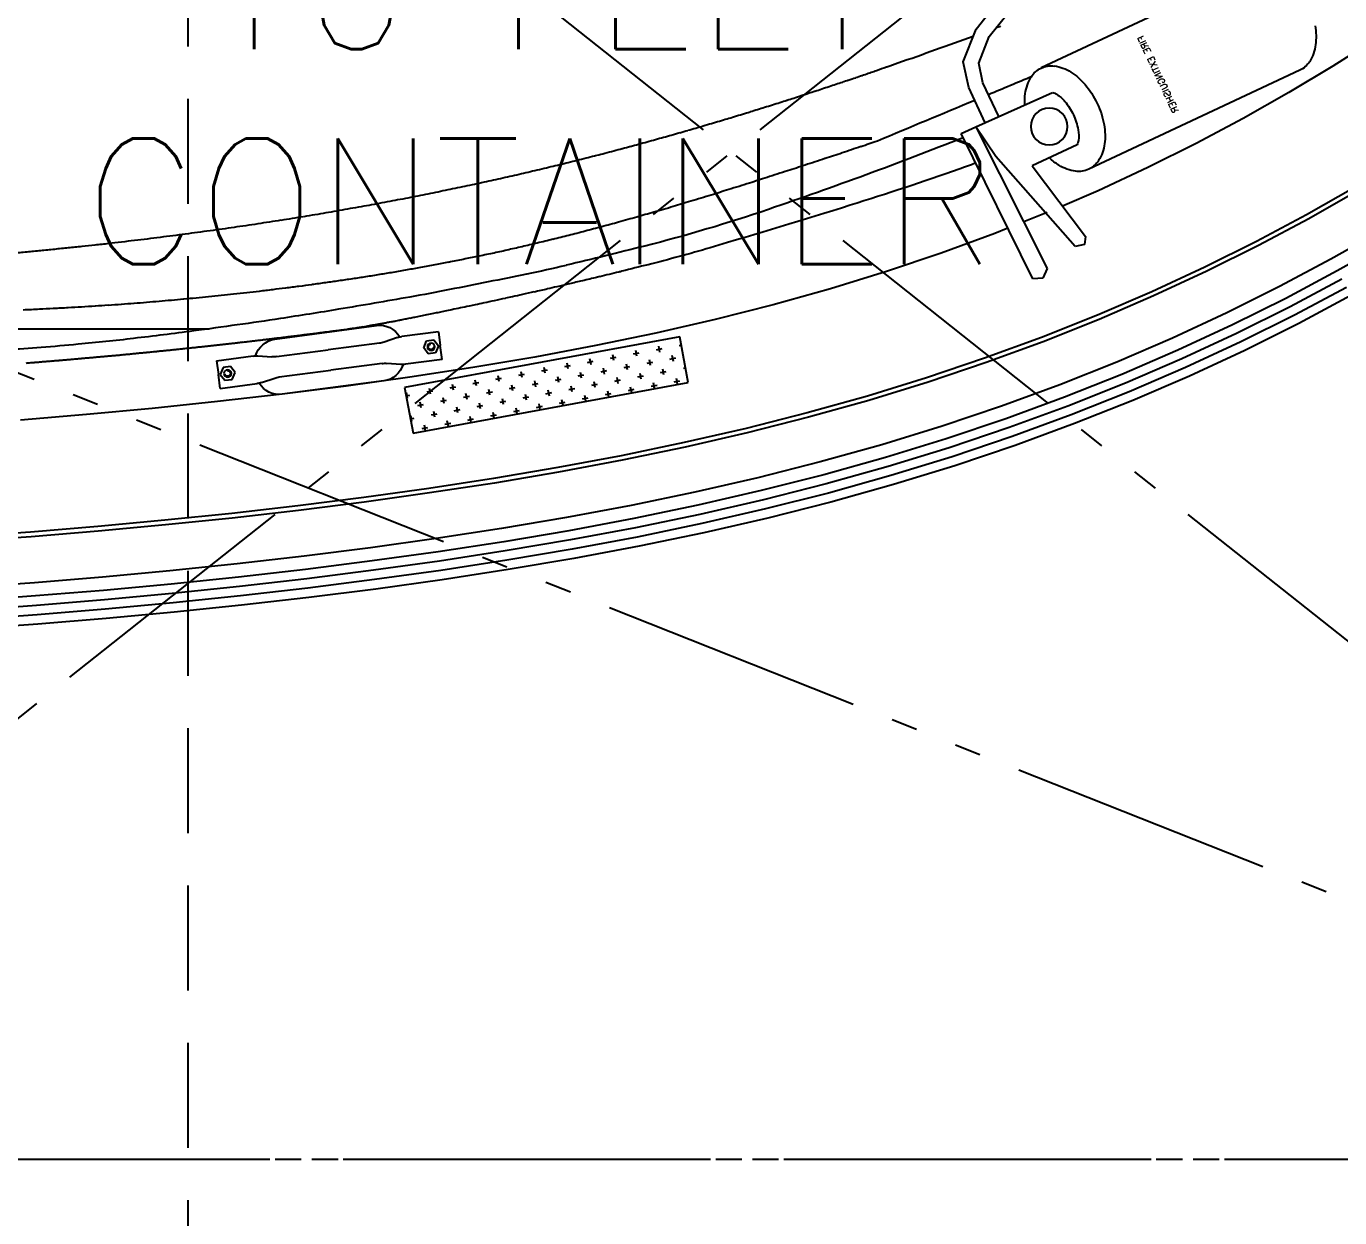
# Model space of a CAD drawing. Header units: millimetres. Extents: x 1084702 to 1166801, y 36632 to 124519.
# Drawn here: x 1097700 to 1099265, y 63432 to 64852 of the extents above; entities that cross this region are included whole.
import ezdxf
from ezdxf.enums import TextEntityAlignment as Align

# ---------------------------------------------------------------- set-up
doc = ezdxf.new("R2010")
doc.units = ezdxf.units.MM
doc.header["$LTSCALE"] = 250
doc.linetypes.add('DASHED', pattern=[0.75, 0.5, -0.25])
doc.linetypes.add('PHANTOM', pattern=[2.1, 1.25, -0.2, 0.125, -0.2, 0.125, -0.2])
doc.layers.get('0').update_dxf_attribs({"color": 255})
doc.styles.add('18', font='romans', dxfattribs={"height": 180})
doc.styles.add('SIMPLEX', font='SIMPLEX')

# ---------------------------------------------------------------- blocks, each defined once
blk = doc.blocks.new('cont')
at = {"linetype": 'PHANTOM'}
blk.add_line((225402.8, 145808.7), (231452.8, 143408.7), dxfattribs=at)
blk.add_lwpolyline([(225402.8, 143408.7), (231452.8, 143408.7), (231452.8, 145808.7), (225402.8, 145808.7)], close=True, dxfattribs=at)
blk = doc.blocks.new('A$C02E15517')
at = {"color": 0, "linetype": 'ByBlock', "lineweight": -2}
for p, q in [((2346.9, 1077.2), (2265.6, 1083.2)), ((2347.8, 1088.4), (2266.3, 1094.3)), ((2429, 1081.6), (2347.8, 1088.4)), ((2510, 1074.1), (2429, 1081.6)), ((2346, 1066), (2264.8, 1072)), ((2427, 1059.3), (2346, 1066)), ((2428, 1070.5), (2346.9, 1077.2)), ((2508.9, 1063), (2428, 1070.5)), ((2590.6, 1065.8), (2510, 1074.1)), ((2670.8, 1056.6), (2590.6, 1065.8)), ((2345.1, 1054.8), (2264, 1060.8)), ((2426, 1048.1), (2345.1, 1054.8)), ((2507.8, 1051.8), (2427, 1059.3)), ((2588.2, 1043.5), (2507.8, 1051.8)), ((2589.4, 1054.6), (2508.9, 1063)), ((2669.5, 1045.4), (2589.4, 1054.6)), ((2750.5, 1046.5), (2670.8, 1056.6)), ((2343.9, 1039), (2262.9, 1045)), ((2424.7, 1032.3), (2343.9, 1039)), ((2506.7, 1040.6), (2426, 1048.1)), ((2586.9, 1032.3), (2506.7, 1040.6)), ((2668.1, 1034.3), (2588.2, 1043.5)), ((2747.5, 1024.2), (2668.1, 1034.3)), ((2749, 1035.3), (2669.5, 1045.4)), ((2828, 1024.3), (2749, 1035.3)), ((2829.6, 1035.4), (2750.5, 1046.5)), ((2908.3, 1023.4), (2829.6, 1035.4)), ((2505.1, 1024.9), (2424.7, 1032.3)), ((2585.2, 1016.6), (2505.1, 1024.9)), ((2666.8, 1023.2), (2586.9, 1032.3)), ((2746, 1013.1), (2666.8, 1023.2)), ((2826.4, 1013.2), (2747.5, 1024.2)), ((2906.5, 1012.3), (2828, 1024.3)), ((2986.5, 1010.1), (2908.3, 1023.4)), ((2664.9, 1007.4), (2585.2, 1016.6)), ((2744, 997.4), (2664.9, 1007.4)), ((2824.8, 1002.1), (2746, 1013.1)), ((2902.9, 990.1), (2824.8, 1002.1)), ((2904.7, 1001.2), (2826.4, 1013.2)), ((2984.6, 999.1), (2906.5, 1012.3)), ((3064.2, 995.6), (2986.5, 1010.1)), ((2339.6, 984.2), (2259.1, 990.1)), ((2822.5, 986.4), (2744, 997.4)), ((2900.4, 974.5), (2822.5, 986.4)), ((2980.6, 977), (2902.9, 990.1)), ((2982.6, 988), (2904.7, 1001.2)), ((3059.8, 973.6), (2982.6, 988)), ((3062, 984.6), (2984.6, 999.1)), ((3141.2, 979.6), (3064.2, 995.6)), ((2339.2, 978.7), (2258.7, 984.6)), ((2419.4, 972.1), (2339.2, 978.7)), ((2419.8, 977.5), (2339.6, 984.2)), ((2499.2, 964.6), (2419.4, 972.1)), ((2499.8, 970.1), (2419.8, 977.5)), ((2977.8, 961.4), (2900.4, 974.5)), ((3057.7, 962.5), (2980.6, 977)), ((3136.4, 957.7), (3059.8, 973.6)), ((3138.8, 968.6), (3062, 984.6)), ((3217.4, 962.1), (3141.2, 979.6)), ((2578.7, 956.4), (2499.2, 964.6)), ((2579.3, 961.9), (2499.8, 970.1)), ((2657.6, 947.4), (2578.7, 956.4)), ((2658.3, 952.8), (2579.3, 961.9)), ((3054.6, 947), (2977.8, 961.4)), ((3134, 946.7), (3057.7, 962.5)), ((3212.2, 940.2), (3136.4, 957.7)), ((3214.8, 951.1), (3138.8, 968.6)), ((3292.8, 942.9), (3217.4, 962.1)), ((2736, 937.4), (2657.6, 947.4)), ((2736.7, 942.9), (2658.3, 952.8)), ((2814.5, 932), (2736.7, 942.9)), ((3130.6, 931.2), (3054.6, 947)), ((3209.5, 929.3), (3134, 946.7)), ((3287, 921.2), (3212.2, 940.2)), ((3289.9, 932.1), (3214.8, 951.1)), ((3367.2, 922.1), (3292.8, 942.9)), ((2813.7, 926.6), (2736, 937.4)), ((2890.8, 914.8), (2813.7, 926.6)), ((2891.7, 920.2), (2814.5, 932)), ((3205.8, 913.9), (3130.6, 931.2)), ((3284.1, 910.4), (3209.5, 929.3)), ((3364, 911.3), (3289.9, 932.1)), ((2967.2, 901.8), (2890.8, 914.8)), ((2968.2, 907.2), (2891.7, 920.2)), ((3280, 895.1), (3205.8, 913.9)), ((3357.7, 889.8), (3284.1, 910.4)), ((3360.8, 900.6), (3287, 921.2)), ((3437, 888.9), (3364, 911.3)), ((3440.4, 899.6), (3367.2, 922.1)), ((3042.9, 887.6), (2967.2, 901.8)), ((3043.9, 893), (2968.2, 907.2)), ((3118.9, 877.5), (3043.9, 893)), ((3353.2, 874.6), (3280, 895.1)), ((3433.5, 878.2), (3360.8, 900.6)), ((3512.4, 875.3), (3440.4, 899.6)), ((3117.7, 872.1), (3042.9, 887.6)), ((3192.9, 860.5), (3118.9, 877.5)), ((3430.1, 867.5), (3357.7, 889.8)), ((3505, 854.2), (3433.5, 878.2)), ((3508.7, 864.7), (3437, 888.9)), ((2784.8, 806.3), (2794.9, 860.9)), ((2794.9, 860.9), (3122.7, 800.4)), ((3191.6, 855.1), (3117.7, 872.1)), ((3425.2, 852.4), (3353.2, 874.6)), ((3501.3, 843.6), (3430.1, 867.5)), ((3579.1, 838.9), (3508.7, 864.7)), ((3583.1, 849.4), (3512.4, 875.3)), ((2793.4, 846.8), (2792.1, 840)), ((2805.5, 855.2), (2812.4, 853.9)), ((2809.6, 858), (2808.3, 851.1)), ((2832.8, 850.1), (2839.7, 848.9)), ((2836.9, 852.9), (2835.6, 846.1)), ((2864.2, 847.9), (2862.9, 841)), ((3264.4, 836.6), (3191.6, 855.1)), ((3265.9, 841.9), (3192.9, 860.5)), ((3496, 828.6), (3425.2, 852.4)), ((3575.1, 828.5), (3505, 854.2)), ((3652.3, 821.9), (3583.1, 849.4)), ((2405.7, 838.6), (2327, 845.1)), ((2484, 831.3), (2405.7, 838.6)), ((2561.7, 823.2), (2484, 831.3)), ((2791.7, 843.6), (2796.2, 842.8)), ((2804.5, 830.6), (2803.3, 823.8)), ((2816.7, 839), (2823.5, 837.7)), ((2820.7, 841.8), (2819.4, 835)), ((2844, 834), (2850.8, 832.7)), ((2848, 836.7), (2846.8, 829.9)), ((2860.2, 845.1), (2867, 843.8)), ((2875.3, 831.7), (2874.1, 824.9)), ((2887.5, 840.1), (2894.3, 838.8)), ((2891.5, 842.8), (2890.3, 836)), ((2914.8, 835), (2921.6, 833.7)), ((2918.8, 837.8), (2917.6, 831)), ((2942.1, 830), (2948.9, 828.7)), ((2946.1, 832.8), (2944.9, 825.9)), ((3336.2, 816.5), (3264.4, 836.6)), ((3337.7, 821.8), (3265.9, 841.9)), ((3571.1, 818), (3501.3, 843.6)), ((3648, 811.5), (3579.1, 838.9)), ((2638.8, 814.4), (2561.7, 823.2)), ((2715.3, 804.7), (2638.8, 814.4)), ((2760, 798.5), (2638.8, 814.4)), ((2786.7, 816.3), (2791.1, 815.5)), ((2788.4, 819.5), (2787.1, 812.7)), ((2800.5, 827.9), (2807.3, 826.6)), ((2815.7, 814.5), (2814.4, 807.6)), ((2827.8, 822.8), (2834.6, 821.6)), ((2831.8, 825.6), (2830.6, 818.8)), ((2855.1, 817.8), (2861.9, 816.5)), ((2859.2, 820.6), (2857.9, 813.7)), ((2871.3, 828.9), (2878.1, 827.7)), ((2886.5, 815.5), (2885.2, 808.7)), ((2898.6, 823.9), (2905.4, 822.6)), ((2902.6, 826.7), (2901.4, 819.8)), ((2925.9, 818.8), (2932.7, 817.6)), ((2930, 821.6), (2928.7, 814.8)), ((2957.3, 816.6), (2956, 809.7)), ((2969.4, 824.9), (2976.2, 823.7)), ((2973.5, 827.7), (2972.2, 820.9)), ((2996.7, 819.9), (3003.6, 818.6)), ((3000.8, 822.7), (2999.5, 815.8)), ((3024, 814.8), (3030.9, 813.6)), ((3028.1, 817.6), (3026.8, 810.8)), ((3406.7, 794.8), (3336.2, 816.5)), ((3408.4, 800.1), (3337.7, 821.8)), ((3565.4, 803.2), (3496, 828.6)), ((3639.4, 790.8), (3571.1, 818)), ((3643.7, 801.1), (3575.1, 828.5)), ((3719.9, 792.7), (3652.3, 821.9)), ((2565.1, 807.6), (2562.9, 791)), ((2565.1, 807.6), (2608.9, 801.7)), ((2614.2, 800.5), (2630, 795.1)), ((2791.1, 794.1), (2715.3, 804.7)), ((3112.6, 745.8), (2784.8, 806.3)), ((2811.6, 811.7), (2818.5, 810.4)), ((2838.9, 806.6), (2845.8, 805.4)), ((2843, 809.4), (2841.7, 802.6)), ((2866.2, 801.6), (2873.1, 800.3)), ((2870.3, 804.4), (2869, 797.6)), ((2882.4, 812.7), (2889.3, 811.5)), ((2897.6, 799.3), (2896.3, 792.5)), ((2909.7, 807.7), (2916.6, 806.4)), ((2913.8, 810.5), (2912.5, 803.7)), ((2937.1, 802.7), (2943.9, 801.4)), ((2941.1, 805.4), (2939.8, 798.6)), ((2953.2, 813.8), (2960.1, 812.5)), ((2968.4, 800.4), (2967.2, 793.6)), ((2980.5, 808.7), (2987.4, 807.5)), ((2984.6, 811.5), (2983.3, 804.7)), ((3007.9, 803.7), (3014.7, 802.4)), ((3011.9, 806.5), (3010.6, 799.7)), ((3035.2, 798.7), (3042, 797.4)), ((3039.2, 801.5), (3038, 794.6)), ((3051.4, 809.8), (3058.2, 808.5)), ((3055.4, 812.6), (3054.1, 805.8)), ((3078.7, 804.8), (3085.5, 803.5)), ((3082.7, 807.5), (3081.5, 800.7)), ((3106, 799.7), (3112.8, 798.5)), ((3110, 802.5), (3108.8, 795.7)), ((3122.7, 800.4), (3112.6, 745.8)), ((3477.8, 776.7), (3408.4, 800.1)), ((3633.3, 776.1), (3565.4, 803.2)), ((3710.8, 772.2), (3643.7, 801.1)), ((3715.3, 782.5), (3648, 811.5)), ((2560.7, 774.5), (2562.9, 791)), ((2565.1, 790.8), (2570.5, 797.8)), ((2568.5, 782.6), (2565.1, 790.8)), ((2577.4, 781.4), (2568.5, 782.6)), ((2570.5, 797.8), (2579.3, 796.7)), ((2582.8, 788.5), (2577.4, 781.4)), ((2579.3, 796.7), (2582.8, 788.5)), ((2635.4, 793.8), (2696.7, 785.7)), ((2758, 777.8), (2696.7, 785.7)), ((2865.9, 782.6), (2791.1, 794.1)), ((2939.8, 770.1), (2865.9, 782.6)), ((2893.6, 796.6), (2900.4, 795.3)), ((2920.9, 791.5), (2927.7, 790.3)), ((2924.9, 794.3), (2923.7, 787.5)), ((2948.2, 786.5), (2955, 785.2)), ((2952.2, 789.3), (2951, 782.4)), ((2964.4, 797.6), (2971.2, 796.4)), ((2979.6, 784.2), (2978.3, 777.4)), ((2991.7, 792.6), (2998.5, 791.3)), ((2995.7, 795.4), (2994.5, 788.5)), ((3019, 787.5), (3025.8, 786.3)), ((3023, 790.3), (3021.8, 783.5)), ((3050.4, 785.3), (3049.1, 778.4)), ((3062.5, 793.6), (3069.3, 792.4)), ((3066.5, 796.4), (3065.3, 789.6)), ((3089.8, 788.6), (3096.6, 787.3)), ((3093.8, 791.4), (3092.6, 784.5)), ((3117.1, 783.5), (3119.5, 783.1)), ((3475.9, 771.6), (3406.7, 794.8)), ((3706.2, 762), (3639.4, 790.8)), ((3785.9, 762.1), (3719.9, 792.7)), ((2560.7, 774.5), (2604.5, 768.8)), ((2610, 768.6), (2626.7, 769.8)), ((2632.2, 769.6), (2693.5, 761.5)), ((2780.2, 778.8), (2763.5, 777.6)), ((2829.5, 773), (2785.7, 778.6)), ((2829.5, 773), (2827.3, 756.5)), ((3012.6, 756.5), (2939.8, 770.1)), ((2975.5, 781.4), (2982.3, 780.2)), ((3002.8, 776.4), (3009.6, 775.1)), ((3006.9, 779.2), (3005.6, 772.3)), ((3030.1, 771.4), (3037, 770.1)), ((3034.2, 774.1), (3032.9, 767.3)), ((3046.3, 782.5), (3053.1, 781.2)), ((3061.5, 769.1), (3060.2, 762.3)), ((3073.6, 777.4), (3080.5, 776.2)), ((3077.7, 780.2), (3076.4, 773.4)), ((3100.9, 772.4), (3107.8, 771.1)), ((3105, 775.2), (3103.7, 768.4)), ((3543.8, 746.7), (3475.9, 771.6)), ((3545.8, 751.8), (3477.8, 776.7)), ((3699.7, 747.5), (3633.3, 776.1)), ((3776.1, 741.9), (3710.8, 772.2)), ((3781, 752), (3715.3, 782.5)), ((2754.9, 753.6), (2693.5, 761.5)), ((2776.1, 746.9), (2760.3, 752.3)), ((2812.9, 766.2), (2807.5, 759.1)), ((2807.5, 759.1), (2810.9, 750.9)), ((2821.7, 765), (2812.9, 766.2)), ((2819.7, 749.7), (2825.1, 756.8)), ((2825.1, 756.8), (2821.7, 765)), ((2825.2, 740), (2827.3, 756.5)), ((3084.3, 741.6), (3012.6, 756.5)), ((3057.4, 766.3), (3064.3, 765.1)), ((3084.8, 761.3), (3091.6, 760)), ((3088.8, 764.1), (3087.5, 757.2)), ((3112.1, 756.2), (3114.5, 755.8)), ((3612.3, 725.3), (3545.8, 751.8)), ((3771.3, 731.8), (3706.2, 762)), ((3844.9, 720.1), (3781, 752)), ((3850.1, 730.1), (3785.9, 762.1)), ((2057.6, 736.6), (2551.8, 736.6)), ((2630.1, 748.9), (2751.2, 732.5)), ((2825.2, 740), (2781.4, 745.7)), ((2810.9, 750.9), (2819.7, 749.7)), ((3154.8, 725.4), (3084.3, 741.6)), ((3610.2, 720.2), (3543.8, 746.7)), ((3764.4, 717.5), (3699.7, 747.5)), ((3839.8, 710.2), (3776.1, 741.9)), ((3224.1, 707.8), (3154.8, 725.4)), ((3675, 692.3), (3610.2, 720.2)), ((3677.2, 697.3), (3612.3, 725.3)), ((3834.6, 700.2), (3771.3, 731.8)), ((3907, 687.1), (3844.9, 720.1)), ((3912.4, 696.9), (3850.1, 730.1)), ((3292.1, 688.8), (3224.1, 707.8)), ((3827.4, 686.1), (3764.4, 717.5)), ((3901.6, 677.2), (3839.8, 710.2)), ((3358.8, 668.3), (3292.1, 688.8)), ((3738.2, 663), (3675, 692.3)), ((3740.6, 667.9), (3677.2, 697.3)), ((3896.1, 667.4), (3834.6, 700.2)), ((3533.5, 676.9), (3447.8, 503.8)), ((3545.2, 676), (3533.5, 676.9)), ((3550.4, 664.5), (3545.2, 676)), ((3888.5, 653.5), (3827.4, 686.1)), ((3424.1, 646.3), (3358.8, 668.3)), ((3465.2, 495.7), (3550.4, 664.5)), ((3799.7, 632.3), (3738.2, 663)), ((3802.2, 637.2), (3740.6, 667.9)), ((3955.7, 633.6), (3896.1, 667.4)), ((3487.9, 622.9), (3424.1, 646.3)), ((3947.7, 619.9), (3888.5, 653.5)), ((3583.6, 638.3), (3489.4, 531.2)), ((3532.4, 542.3), (3596.1, 626.4)), ((3594.7, 636.1), (3583.6, 638.3)), ((3596.1, 626.4), (3594.7, 636.1)), ((3859.3, 600.5), (3799.7, 632.3)), ((3862, 605.3), (3802.2, 637.2)), ((3503.7, 616.6), (3487.9, 622.9)), ((3550.3, 598), (3522.5, 609.1)), ((3917.2, 567.7), (3859.3, 600.5)), ((3919.9, 572.4), (3862, 605.3)), ((3611.1, 571.8), (3568.7, 590.1)), ((3670.4, 544.3), (3611.1, 571.8)), ((3586.1, 517.1), (3532.4, 542.3)), ((3851.3, 428.3), (3599.9, 546.3)), ((3728, 515.6), (3670.4, 544.3)), ((3489.4, 531.2), (3465.2, 495.7)), ((3447.8, 503.8), (3465.2, 495.7)), ((3784, 485.8), (3728, 515.6)), ((3476.7, 491), (3456.9, 448.9)), ((3465.2, 495.7), (3556.9, 454.9)), ((3838.2, 455), (3784, 485.8)), ((3492.8, 483.4), (3473.8, 443.2)), ((3890.7, 423.3), (3838.2, 455)), ((3456.9, 448.9), (3450.4, 418.2)), ((3473.8, 443.2), (3468.9, 419.8)), ((3794.7, 307.6), (3543.2, 425.6)), ((3941.5, 391), (3890.7, 423.3)), ((3450.4, 418.2), (3465.8, 379.3)), ((3468.9, 419.8), (3481.4, 388.2)), ((3465.8, 379.3), (3492.4, 345.6)), ((3481.4, 388.2), (3504.2, 359.4))]:
    blk.add_line(p, q, dxfattribs=at)
for centre, radius in [((2573.9, 789.6), 4.44), ((2816.3, 757.9), 4.44), ((3552.8, 495.4), 21.9)]:
    blk.add_circle(centre, radius, dxfattribs=at)
for centre, radius, start, end in [((2635.2, 786.8), 27.8, 82.5088, 148.7322), ((2605.2, 774.2), 27.8, 71.1185, 82.4112), ((2756.4, 770.9), 27.8, 16.6013, 82.5088), ((2573.9, 789.6), 3.33, 262.5563, 172.5563), ((2639, 821.4), 27.8, 251.1185, 262.4838), ((1663.8, -7642.9), 8447.1, 85.43298, 85.44957), ((1672.8, -7529.8), 8333.6, 85.41609, 85.43298), ((1667.1, -7601.7), 8405.7, 85.39928, 85.41609), ((1676.1, -7489.2), 8292.9, 85.38246, 85.39928), ((1670.3, -7561.1), 8365, 85.36572, 85.38246), ((1679.4, -7449.2), 8252.8, 85.34868, 85.36572), ((1673.7, -7519.5), 8323.3, 85.33171, 85.34868), ((1682.7, -7408.3), 8211.7, 85.31474, 85.33171), ((1676.9, -7479.7), 8283.3, 85.29784, 85.31474), ((1686, -7369.2), 8172.4, 85.28064, 85.29784), ((1680.3, -7438.5), 8242, 85.26351, 85.28064), ((1689.4, -7328.7), 8131.8, 85.24638, 85.26351), ((1683.5, -7399), 8202.4, 85.22933, 85.24638), ((1692.6, -7290), 8093, 85.21197, 85.22933), ((1686.9, -7358.3), 8161.5, 85.19468, 85.21197), ((1696, -7250), 8052.9, 85.1774, 85.19468), ((1690.1, -7319.3), 8122.4, 85.16019, 85.1774), ((1699.3, -7211.6), 8014.3, 85.14267, 85.16019), ((1693.5, -7279.4), 8082.4, 85.12523, 85.14267), ((1702.6, -7172.3), 7974.9, 85.10778, 85.12523), ((1696.8, -7240.1), 8042.9, 85.09041, 85.10778), ((1706, -7133.5), 7936, 85.07273, 85.09041), ((1700.1, -7202), 8004.6, 85.05513, 85.07273), ((1709.2, -7096.3), 7898.5, 85.03753, 85.05513), ((1703.7, -7160.4), 7963, 85.01999, 85.03753), ((1712.6, -7057.5), 7859.6, 85.00216, 85.01999), ((1706.9, -7122.9), 7925.3, 84.9844, 85.00216), ((1715.6, -7023.5), 7825.4, 84.96663, 84.9844), ((1710.3, -7083.6), 7885.8, 84.94894, 84.96663), ((1718.8, -6987.6), 7789.4, 84.93096, 84.94894), ((1713.4, -7049.1), 7851.2, 84.91304, 84.93096), ((1721.7, -6955.7), 7757.4, 84.89513, 84.91304), ((1716.6, -7013), 7815, 84.87729, 84.89513), ((1724.9, -6920.2), 7721.8, 84.85916, 84.87729), ((1719.6, -6978.5), 7780.3, 84.8411, 84.85916), ((1728, -6886.1), 7687.5, 84.82304, 84.8411), ((1722.7, -6944.2), 7745.9, 84.80505, 84.82304), ((1731.1, -6852.2), 7653.5, 84.78677, 84.80505), ((1725.9, -6909.2), 7710.8, 84.76856, 84.78677), ((1734.3, -6817.6), 7618.7, 84.75035, 84.76856), ((1728.9, -6875.6), 7676.9, 84.73221, 84.75035), ((1737.3, -6784.4), 7585.4, 84.71378, 84.73221), ((1732.1, -6840.7), 7642, 84.69542, 84.71378), ((1740.5, -6750.1), 7551, 84.67706, 84.69542), ((1735.2, -6807.4), 7608.5, 84.65877, 84.67706), ((1743.6, -6717.2), 7518, 84.64019, 84.65877), ((1738.4, -6772.9), 7573.8, 84.62168, 84.64019), ((1746.9, -6683.2), 7483.8, 84.60317, 84.62168), ((1741.5, -6739.8), 7540.6, 84.58472, 84.60317), ((1750, -6650.5), 7450.9, 84.56599, 84.58472), ((1744.7, -6705.9), 7506.6, 84.54733, 84.56599), ((2608.1, 796.4), 27.8, 262.5563, 273.8491), ((2633.8, 776.4), 27.8, 196.2868, 262.2978), ((2628.5, 742), 27.8, 82.4838, 93.8491), ((2761.6, 805.3), 27.8, 262.6289, 273.9942), ((2782.2, 751.1), 27.8, 82.7014, 93.9942), ((2176.1, -1526.4), 2291.8, 85.6052, 86.6423), ((2150.7, -1856.6), 2623, 84.6357, 85.6052), ((2098.5, -2412), 3180.8, 83.44, 84.6357), ((1753.2, -6617.1), 7417.3, 84.52866, 84.54733), ((1747.9, -6672.5), 7473, 84.51007, 84.52866), ((1756.4, -6584), 7384.1, 84.49118, 84.51007), ((1751, -6640.1), 7440.4, 84.47236, 84.49118), ((1759.5, -6552.2), 7352.1, 84.45354, 84.47236), ((1754.4, -6604.6), 7404.8, 84.43479, 84.45354), ((1762.7, -6519), 7318.8, 84.41575, 84.43479), ((1757.5, -6572.6), 7372.7, 84.39678, 84.41575), ((1765.6, -6490), 7289.6, 84.37781, 84.39678), ((1760.8, -6539), 7338.9, 84.3589, 84.37781), ((1768.6, -6459.3), 7258.8, 84.33972, 84.3589), ((1763.7, -6509.6), 7309.4, 84.3206, 84.33972), ((1771.4, -6432), 7231.4, 84.30149, 84.3206), ((1766.7, -6478.8), 7278.4, 84.28244, 84.30149), ((1774.4, -6401.6), 7200.8, 84.26312, 84.28244), ((1769.7, -6449.2), 7248.7, 84.24386, 84.26312), ((1777.4, -6372.3), 7171.4, 84.2246, 84.24386), ((1772.6, -6419.9), 7219.2, 84.20541, 84.2246), ((1780.4, -6343.2), 7142.1, 84.18595, 84.20541), ((1775.6, -6389.9), 7189.1, 84.16655, 84.18595), ((1783.4, -6313.5), 7112.2, 84.14715, 84.16655), ((1778.6, -6361), 7160, 84.12781, 84.14715), ((1786.4, -6284.9), 7083.5, 84.1082, 84.12781), ((1781.6, -6331.1), 7130, 84.08866, 84.1082), ((1789.5, -6255.3), 7053.8, 84.06911, 84.08866), ((1784.6, -6302.4), 7101.1, 84.04963, 84.06911), ((1792.4, -6227), 7025.2, 84.02987, 84.04963), ((1787.7, -6272.7), 7071.2, 84.01018, 84.02987), ((1795.5, -6197.6), 6995.7, 83.99049, 84.01018), ((1790.6, -6244.2), 7042.6, 83.97086, 83.99049), ((1798.5, -6169.3), 6967.2, 83.95096, 83.97086), ((1793.7, -6215.1), 7013.3, 83.93112, 83.95096), ((1801.6, -6140.4), 6938.2, 83.91128, 83.93112), ((1796.8, -6186), 6984, 83.89151, 83.91128), ((1804.7, -6111.4), 6909.1, 83.87146, 83.89151), ((1799.7, -6158.4), 6956.3, 83.85147, 83.87146), ((1807.7, -6084.3), 6881.8, 83.83149, 83.85147), ((1803.1, -6126.8), 6924.5, 83.81156, 83.83149), ((1810.9, -6055.2), 6852.5, 83.79136, 83.81156), ((1806, -6099.6), 6897.1, 83.77123, 83.79136), ((1813.5, -6031), 6828.2, 83.75109, 83.77123), ((1809.2, -6070), 6867.4, 83.73102, 83.75109), ((1816.4, -6004.6), 6801.6, 83.71068, 83.73102), ((1811.9, -6045.6), 6842.8, 83.69041, 83.71068), ((1818.9, -5982.4), 6779.3, 83.67015, 83.69041), ((1814.8, -6019), 6816.1, 83.64994, 83.67015), ((1821.8, -5956.2), 6752.9, 83.62948, 83.64994), ((1817.6, -5994.3), 6791.2, 83.60908, 83.62948), ((1824.6, -5931.5), 6728.1, 83.58868, 83.60908), ((1820.3, -5969.4), 6766.2, 83.56833, 83.58868), ((1827.4, -5906.7), 6703.1, 83.54774, 83.56833), ((1823.2, -5944), 6740.6, 83.52721, 83.54774), ((1830.3, -5881.4), 6677.6, 83.50667, 83.52721), ((1826, -5919.5), 6715.9, 83.48619, 83.50667), ((1833.1, -5857.1), 6653.1, 83.46546, 83.48619), ((1828.8, -5894.1), 6690.3, 83.44479, 83.46546), ((1836, -5831.8), 6627.7, 83.42412, 83.44479), ((1831.6, -5869.6), 6665.8, 83.40351, 83.42412), ((1838.8, -5807.6), 6603.3, 83.38265, 83.40351), ((1834.6, -5844.3), 6640.3, 83.36184, 83.38265), ((1841.8, -5782.5), 6578, 83.34103, 83.36184), ((2751.3, 726), 27.8, 71.2635, 82.6289), ((2816.3, 757.9), 3.33, 352.5563, 262.5563), ((2035.8, -2957.4), 3729.7, 82.3358, 83.44), ((1719.2, -5310.3), 6103.8, 81.84178, 82.33576), ((1837.4, -5820), 6615.8, 83.32028, 83.34103), ((1844.6, -5758.3), 6553.6, 83.29928, 83.32028), ((1840.3, -5795.1), 6590.8, 83.27833, 83.29928), ((1847.5, -5733.5), 6528.7, 83.25739, 83.27833), ((1843.2, -5770.3), 6565.7, 83.2365, 83.25739), ((1850.5, -5708.7), 6503.7, 83.21536, 83.2365), ((1846, -5746.6), 6541.9, 83.19428, 83.21536), ((1853.3, -5685.3), 6480.2, 83.17319, 83.19428), ((1849.2, -5719.6), 6514.7, 83.15216, 83.17319), ((1856.3, -5660.3), 6455, 83.13088, 83.15216), ((1852, -5696.2), 6491.1, 83.10966, 83.13088), ((1858.8, -5639.5), 6434, 83.08844, 83.10966), ((1855, -5670.9), 6465.6, 83.06727, 83.08844), ((1861.6, -5616.7), 6411.1, 83.04586, 83.06727), ((1857.6, -5649.7), 6444.3, 83.02451, 83.04586), ((1864, -5597.4), 6391.6, 83.00316, 83.02451), ((1860.4, -5626.9), 6421.4, 82.98187, 83.00316), ((1866.8, -5574.8), 6368.8, 82.96034, 82.98187), ((1863, -5605.4), 6399.7, 82.93887, 82.96034), ((1869.5, -5553.1), 6347, 82.9174, 82.93887), ((1865.7, -5583.9), 6378, 82.89598, 82.9174), ((1872.2, -5531.6), 6325.3, 82.87432, 82.89598), ((1868.4, -5561.7), 6355.6, 82.85272, 82.87432), ((1875, -5509.2), 6302.8, 82.83112, 82.85272), ((1871.1, -5540.4), 6334.2, 82.80958, 82.83112), ((1877.7, -5488), 6281.3, 82.7878, 82.80958), ((1873.9, -5518), 6311.6, 82.76607, 82.7878), ((1880.5, -5465.6), 6258.8, 82.74434, 82.76607), ((1876.6, -5496.7), 6290.1, 82.72266, 82.74434), ((1883.3, -5444.3), 6237.3, 82.70075, 82.72266), ((1879.4, -5474.2), 6267.5, 82.67889, 82.70075), ((1886.2, -5421.9), 6214.8, 82.65704, 82.67889), ((1882.2, -5452.9), 6246, 82.63523, 82.65704), ((1815.4, -5969.6), 6767, 82.61319, 82.63523), ((2082.2, -3911.5), 4691.7, 82.5867, 82.6132), ((1965.7, -4806.7), 5594.4, 82.5692, 82.5867), ((1634, -7350), 8159.2, 82.55471, 82.56921), ((1607, -7557), 8368, 82.53255, 82.55471), ((2046.9, -4200.9), 4983.2, 82.5038, 82.5325), ((2293, -2330.2), 3096.3, 82.4883, 82.5038), ((646.5, -14817.2), 15691.5, 82.4814, 82.4883), ((1976.9, -4736.7), 5523.5, 82.4466, 82.4814), ((1947.6, -4957.6), 5746.4, 82.41255, 82.44663), ((2572.7, -265.5), 1012.8, 82.3568, 82.4125), ((1708.7, -6703.6), 7508.6, 82.33627, 82.35676), ((2509.2, -754.5), 1506, 82.231, 82.3363), ((2438.7, -1271.1), 2027.4, 82.1403, 82.231), ((2651.6, 270.7), 470.9, 81.9474, 82.1403), ((2546.9, -469), 1218, 81.8275, 81.9474), ((2634.6, 141.9), 600.7, 81.5609, 81.8275), ((2570.6, -290), 1037.4, 81.3581, 81.5609), ((2609.2, -35.7), 780.2, 81.1579, 81.3581), ((2755, 760), 27.8, 262.2978, 330.0175), ((2785, 773.2), 27.8, 251.2635, 262.5563), ((1744.9, -5131.2), 5923, 81.34032, 81.84178), ((1858.9, -4382.7), 5165.8, 80.56, 81.3403), ((2605.7, -58.4), 803.2, 80.9607, 81.1579), ((2617.4, 15.4), 728.4, 80.7087, 80.9607), ((2567, -292.9), 1040.9, 80.4979, 80.7087), ((2552.4, -380), 1129.1, 80.3068, 80.4979), ((2572.3, -263.5), 1010.9, 80.1049, 80.3068), ((2542.6, -433.9), 1183.9, 79.9161, 80.1049), ((2511.8, -607.1), 1359.9, 79.7399, 79.9161), ((2450.7, -944.4), 1702.6, 79.5754, 79.7399), ((2475.3, -810.6), 1566.6, 79.4039, 79.5754), ((2388.9, -1272.5), 2036.5, 79.2675, 79.4039), ((2389.9, -1267.5), 2031.5, 79.1309, 79.2675), ((2261.4, -1936.6), 2712.8, 78.9996, 79.1309), ((2287.6, -1801.6), 2575.2, 78.8649, 78.9996), ((2096.3, -2773.6), 3565.8, 78.7659, 78.8649), ((2204, -2231.5), 3013.2, 78.6582, 78.7659), ((1945.1, -3522), 4329.4, 78.5617, 78.6582), ((1908.2, -3704.7), 4515.8, 78.4672, 78.5617), ((1990, -6512.1), 7234.2, 87.15038, 87.30298), ((2108.1, -4138.1), 4857.3, 86.9553, 87.1504), ((2067.7, -4898.8), 5619.1, 86.7739, 86.9553), ((2149.9, -3439.4), 4157.4, 86.5556, 86.7739), ((2125.1, -3852.4), 4571.1, 86.3474, 86.5556), ((2177.2, -3035.1), 3752.1, 86.1129, 86.3474), ((2166.5, -3192.7), 3910.2, 85.8831, 86.1129), ((2189.3, -2876.8), 3593.4, 85.6421, 85.8831), ((2193.5, -2820.6), 3537.1, 85.3992, 85.6421), ((2184.9, -2928.6), 3645.4, 85.1634, 85.3992), ((1435.6, -6928.5), 7746.6, 79.92279, 80.56), ((1523.2, -5591.7), 6441.7, 78.39367, 78.46724), ((1920.3, -3657.9), 4467.5, 78.3053, 78.3937), ((1609.4, -5160.1), 6001.6, 78.23908, 78.30533), ((1004.9, -8063.5), 8967.1, 78.18489, 78.23908), ((1067, -7766.4), 8663.7, 78.11522, 78.18489), ((1009.2, -8041.1), 8944.4, 78.04665, 78.11522), ((1725.4, -4658.3), 5486.6, 77.9709, 78.0466), ((169.9, -11957.9), 12950.1, 77.92164, 77.97093), ((1547.2, -5521.8), 6368.3, 77.81296, 77.92164), ((2199, -2761.6), 3477.8, 84.922, 85.1634), ((2170.7, -3080.2), 3797.7, 84.6995, 84.922), ((2162, -3173.4), 3891.2, 84.4796, 84.6995), ((2165.6, -3136.7), 3854.4, 84.2586, 84.4796), ((2146.6, -3325.2), 4043.8, 84.0428, 84.2586), ((2206.4, -2752.8), 3468.3, 83.7986, 84.0428), ((2152.4, -3249.4), 3967.9, 83.5703, 83.7986), ((2231.4, -2548.1), 3262.1, 83.3077, 83.5703), ((2170.1, -3070.8), 3788.4, 83.064, 83.3077), ((2248.1, -2429.7), 3142.5, 82.7866, 83.064), ((2319, -1957.4), 2697.6, 78.9, 79.9228), ((874.7, -9319), 10199.5, 78.37407, 78.90004), ((1164.7, -7292.6), 8180, 77.71706, 77.81296), ((2123.3, -2890), 3674.2, 77.5859, 77.7171), ((1237.1, -6915.9), 7796.5, 77.49585, 77.58589), ((1953.6, -3685.3), 4487.3, 77.3164, 77.4959), ((1539.2, -5526.3), 6374.5, 77.16588, 77.31642), ((2005.9, -3477.7), 4273.3, 77.0129, 77.1659), ((2189.1, -2895.5), 3612.1, 82.5279, 82.7866), ((2264.1, -2324.1), 3035.8, 82.236, 82.5279), ((2207, -2743.1), 3458.6, 81.9626, 82.236), ((2279.5, -2229.2), 2939.6, 81.6564, 81.9626), ((2223.8, -2608.9), 3323.4, 81.3685, 81.6564), ((2295.9, -2134), 2843.1, 81.0483, 81.3685), ((2235.2, -2519.4), 3233.3, 80.748, 81.0483), ((1641.3, -5058.6), 5895.7, 76.88261, 77.01287), ((2012.2, -3467), 4261.4, 76.6729, 76.8826), ((1695.8, -4802.6), 5634.1, 76.4906, 76.6729), ((2592.3, -1071.2), 1796.5, 76.3113, 76.4906), ((-4167.5, -28824.8), 30361.5, 76.26766, 76.31128), ((2317.5, -2014.4), 2721.6, 80.412, 80.748), ((2238.9, -2479.7), 3193.5, 80.1019, 80.412), ((2347, -1860.1), 2564.5, 79.74, 80.1019), ((2270.6, -2282.3), 2993.6, 79.4051, 79.74), ((2384.7, -1672), 2372.7, 79.0076, 79.4051), ((2611.2, -879.2), 1583, 76.6288, 78.3741), ((1513.8, -5495.6), 6327.9, 75.75587, 76.62877), ((2887.3, 44.2), 643, 75.9213, 76.2677), ((-7675.1, -42072.3), 44063.7, 75.87943, 75.92127), ((2598.7, -1232.9), 1951.9, 73.6324, 75.8794), ((1812.5, -4885.7), 5555.3, 84.6072, 84.7803), ((1834.3, -4654.7), 5323.2, 84.4303, 84.6072), ((1829.3, -4705.3), 5374.1, 84.252, 84.4303), ((1843.9, -4560.4), 5228.4, 84.0713, 84.252), ((2303, -2092.6), 2801.2, 78.6418, 79.0076), ((2393.5, -1642.3), 2341.8, 78.2252, 78.6418), ((2324, -1975.4), 2682.1, 77.8359, 78.2252), ((2383.1, -1701.5), 2402, 77.4125, 77.8359), ((2328, -1948.1), 2654.6, 77.0098, 77.4125), ((1839.6, -4601.8), 5270.1, 83.8958, 84.0713), ((1857.8, -4432.2), 5099.4, 83.7175, 83.8958), ((1852.7, -4478.2), 5145.8, 83.5382, 83.7175), ((1872.4, -4304.1), 4970.5, 83.3557, 83.5382), ((1864.7, -4370.6), 5037.5, 83.1791, 83.3557), ((1883.2, -4215.5), 4881.3, 82.9998, 83.1791), ((1872.5, -4302.6), 4969.1, 82.8203, 82.9998), ((1899.5, -4088.2), 4752.9, 82.6368, 82.8203), ((2356.6, -1824.1), 2527.4, 76.5886, 77.0098), ((2314.3, -2001.6), 2709.8, 76.1818, 76.5886), ((2312.1, -2010.5), 2719, 75.7703, 76.1818), ((2592.7, -1245.9), 1943.5, 71.2221, 75.7559), ((289.8, -9094.1), 10145.1, 72.64679, 73.63236), ((1886.3, -4190.5), 4856.1, 82.4609, 82.6368), ((1908.6, -4022.2), 4686.3, 82.2818, 82.4609), ((1892.6, -4140.5), 4805.7, 82.1026, 82.2818), ((1924.8, -3908.3), 4571.3, 81.9189, 82.1026), ((1905.6, -4043.2), 4707.6, 81.7445, 81.9189), ((1932.3, -3859.1), 4521.5, 81.5667, 81.7445), ((1909.6, -4012), 4676.1, 81.3887, 81.5667), ((1948, -3758.8), 4420, 81.2056, 81.3887), ((2282.2, -2128.4), 2840.7, 75.3678, 75.7703), ((2241.1, -2285.8), 3003.3, 74.972, 75.3678), ((2247.1, -2263.4), 2980.1, 74.5748, 74.972), ((1920.7, -3935.4), 4598.7, 81.034, 81.2056), ((1955.8, -3712.9), 4373.5, 80.858, 81.034), ((1923.2, -3915.1), 4578.3, 80.6827, 80.858), ((1966, -3654.7), 4314.4, 80.5021, 80.6827), ((1927.5, -3884.7), 4547.6, 80.3345, 80.5021), ((1979.3, -3580.2), 4238.7, 80.1609, 80.3345), ((1936.1, -3829.4), 4491.6, 79.9902, 80.1609), ((2113.2, -2748.9), 3483.7, 74.205, 74.5748), ((2226.5, -2348.3), 3067.4, 73.8109, 74.205), ((1854.3, -3630.4), 4402.5, 73.4991, 73.8109), ((1971.1, -3631), 4290.1, 79.8156, 79.9902), ((1935.1, -3831.7), 4494.1, 79.6519, 79.8156), ((1982.5, -3572.1), 4230.2, 79.4832, 79.6519), ((1960.3, -3691.4), 4351.5, 79.3145, 79.4832), ((1982, -3576.3), 4234.4, 79.1434, 79.3145), ((1974.8, -3614.1), 4272.9, 78.9782, 79.1434), ((2006.6, -3451), 4106.7, 78.8097, 78.9782), ((2064.6, -2920.5), 3662, 73.1571, 73.4991), ((1318.1, -5386.3), 6238.4, 72.92169, 73.15712), ((1588.8, -4198.4), 5061.9, 68.4239, 71.2221), ((2160.5, -3107.8), 3873.3, 70.6227, 72.6468), ((2009.3, -3437.3), 4092.7, 78.6382, 78.8097), ((2021.9, -3374.7), 4028.9, 78.4652, 78.6382), ((2021.3, -3377.3), 4031.5, 78.2961, 78.4652), ((2040, -3287), 3939.3, 78.125, 78.2961), ((2034.2, -3315), 3967.9, 77.9529, 78.125), ((2063.2, -3178.7), 3828.5, 77.7778, 77.9529), ((1836, -3700.5), 4474.8, 72.6437, 72.9217), ((853.8, -6843), 7767.2, 72.45131, 72.64372), ((2051.4, -3233.4), 3884.5, 77.6083, 77.7778), ((2071.7, -3141), 3789.9, 77.4367, 77.6083), ((2053.4, -3223), 3873.9, 77.2649, 77.4367), ((2093.7, -3044.8), 3691.3, 77.089, 77.2649), ((2069.4, -3150.8), 3800, 76.9215, 77.089), ((2096.2, -3035.5), 3681.6, 76.7515, 76.9215), ((2065.1, -3167.6), 3817.3, 76.5813, 76.7515), ((1549.1, -4644.3), 5461.2, 72.2219, 72.4513), ((483.6, -7967.3), 8950.8, 72.05677, 72.22185), ((1259.1, -5572.5), 6433.6, 71.86205, 72.05677), ((3591.1, 499.2), 50, 97.8888, 122.3576), ((3588.1, 521.2), 27.8, 64.8631, 97.8888), ((2114.5, -2960.6), 3604.5, 76.4061, 76.5813), ((2076.1, -3119.4), 3767.9, 76.2427, 76.4061), ((2111.2, -2976), 3620.3, 76.076, 76.2427), ((2064.2, -3165.4), 3815.4, 75.9091, 76.076), ((2124.8, -2924), 3566.5, 75.7365, 75.9091), ((2068.6, -3145), 3794.5, 75.5791, 75.7365), ((205.7, -8788.2), 9817.4, 71.71622, 71.86205), ((1015.2, -6338.4), 7237.4, 71.54639, 71.71622), ((2458.7, -2259.8), 2974.4, 70.22, 70.6227), ((3603.3, 480), 72.8, 122.3576, 133.6498), ((3588.1, 521.2), 27.8, 31.8374, 64.8631), ((3569.2, 509.5), 50, 7.3687, 31.8374), ((2115, -2964.8), 3608.5, 75.4177, 75.5791), ((2047.7, -3223.4), 3875.7, 75.2562, 75.4177), ((2122.2, -2940.2), 3582.8, 75.0883, 75.2562), ((2042.2, -3240.8), 3893.9, 74.939, 75.0883), ((2107.4, -2998.3), 3642.8, 74.7846, 74.939), ((2012, -3349.1), 4006.3, 74.6309, 74.7846), ((90.3, -9109.9), 10159.1, 71.41303, 71.54639), ((855.5, -6834.4), 7758.5, 71.26042, 71.41303), ((3569.2, 509.5), 18.6, 7.3687, 24.1912), ((2100.4, -3027.6), 3672.9, 74.4703, 74.6309), ((1990.5, -3423), 4083.2, 74.3311, 74.4703), ((2079.7, -3105.1), 3753.1, 74.186, 74.3311), ((1955.6, -3543.3), 4208.5, 74.0419, 74.186), ((2056.1, -3191.9), 3843.1, 73.891, 74.0419), ((-256041.7, -620980.3), 673451.3, 67.3353231, 67.346025), ((3546.6, 506.6), 41.4, 349.6486, 7.3687), ((3546.6, 506.6), 72.8, 349.6486, 7.3687), ((1921.2, -3658.8), 4329, 73.7626, 73.891), ((2034.8, -3268.8), 3922.8, 73.6277, 73.7626), ((1892.2, -3754.1), 4428.6, 73.4934, 73.6277), ((2002.4, -3382.3), 4040.9, 73.3527, 73.4934), ((1853.2, -3881.3), 4561.7, 73.234, 73.3527), ((1986.6, -3438.5), 4099.3, 73.1087, 73.234), ((3515.6, 512.2), 72.9, 334.8631, 349.6486), ((3515.6, 512.2), 104.3, 334.8631, 349.6486), ((1833.1, -3944.1), 4627.6, 72.9833, 73.1087), ((1951.9, -3555.8), 4221.6, 72.8521, 72.9833), ((1790.1, -4080.3), 4770.4, 72.7418, 72.8521), ((1939.1, -3600.7), 4268.2, 72.6252, 72.7418), ((1771.3, -4136.9), 4830.1, 72.5085, 72.6252), ((1905.7, -3710.3), 4382.8, 72.386, 72.5085), ((3596.5, 465.4), 72.8, 176.7029, 187.3687), ((3515.6, 512.2), 72.9, 320.0777, 334.8631), ((1728.6, -4268.3), 4968.2, 72.2837, 72.386), ((1894.6, -3748.4), 4422.5, 72.1752, 72.2837), ((1710.4, -4321.3), 5024.3, 72.0666, 72.1752), ((1863.5, -3848.2), 4527, 71.9522, 72.0666), ((1668.5, -4446.9), 5156.6, 71.8575, 71.9522), ((-256041.7, -620980.3), 673451.3, 67.3290225, 67.3338092), ((3573.9, 462.5), 50, 187.3687, 211.8374), ((3552, 472.7), 18.6, 285.5351, 302.3576), ((3539.8, 492), 41.4, 302.3576, 320.0777), ((3515.6, 512.2), 104.3, 320.0777, 334.8631), ((1854.1, -3880.2), 4560.4, 71.7567, 71.8575), ((1650.5, -4498.1), 5210.9, 71.6558, 71.7567), ((1825.9, -3968.9), 4653.4, 71.549, 71.6558), ((1605, -4631.1), 5351.5, 71.4616, 71.549), ((1829.7, -3961.2), 4644.9, 71.3677, 71.4616), ((1593.8, -4660.8), 5383.3, 71.2747, 71.3677), ((3539.8, 492), 72.8, 302.3576, 320.0777), ((1781.2, -4107.9), 4799.4, 71.1763, 71.2747), ((1523.1, -4865), 5599.3, 71.0961, 71.1763), ((1822.5, -3990.8), 4675.3, 71.0083, 71.0961), ((2600.2, -1730.9), 2285.3, 70.9237, 71.0083), ((-6876.2, -29133.9), 31280.5, 70.90089, 70.92374), ((3272.3, 174.6), 264.8, 70.7608, 70.9009), ((-35780.4, -111723.2), 118781.5, 70.754225, 70.760837), ((3555, 450.8), 27.8, 211.8374, 244.8631), ((3555, 450.8), 27.8, 244.8631, 277.8888), ((3552, 472.7), 50, 277.8888, 302.3576), ((3839.5, 403.2), 27.8, 31.8374, 64.8631), ((1252.8, -5651.2), 6430.6, 69.90384, 70.75422), ((3820.7, 391.5), 50, 7.3687, 31.8374), ((3798, 388.6), 72.8, 349.6486, 7.3687), ((1252.8, -5651.2), 6430.6, 69.59493, 69.64633)]:
    blk.add_arc(centre, radius, start, end, dxfattribs=at)
at = {"color": 0, "linetype": 'ByBlock', "lineweight": -2, "style": 'SIMPLEX'}
blk.add_text('FIRE EXTINGUISHER', height=7.777, rotation=64.8631, dxfattribs=at).set_placement((3682.5, 433), align=Align.MIDDLE)
blk = doc.blocks.new('arb båt')
at = {"xscale": -1, "rotation": 180}
blk.add_blockref('A$C02E15517', (-13752.8, 82939), dxfattribs=at)
blk = doc.blocks.new('container10ft')
at = {"linetype": 'PHANTOM'}
for p, q in [((11440.8, 31493.4), (8415.8, 29093.4)), ((8415.8, 31493.4), (11440.8, 29093.4))]:
    blk.add_line(p, q, dxfattribs=at)
blk.add_lwpolyline([(8415.8, 29093.4), (11440.8, 29093.4), (11440.8, 31493.4), (8415.8, 31493.4)], close=True, dxfattribs=at)
blk = doc.blocks.new('1-deck_B4_1')
at = {"linetype": 'DASHED'}
blk.add_line((80129.6, 22919.4), (80129.6, 32519.4), dxfattribs=at)
for name, p in [('arb båt', (91355.5, -52119.6)), ('container10ft', (70848.6, 0))]:
    blk.add_blockref(name, p)
blk.add_blockref('cont', (-149163.4, -114315.4), dxfattribs=at)
at = {"insert": (80548.8, 30566.3), "char_height": 150, "attachment_point": 2, "line_spacing_factor": 1.025595, "style": '18'}
blk.add_mtext('10 FEET \\PCONTAINER', dxfattribs=at)

msp = doc.modelspace()

# ---------------------------------------------------------------- block references
msp.add_blockref('1-deck_B4_1', (1017763, 34408.6))

doc.saveas('drawing.dxf')
